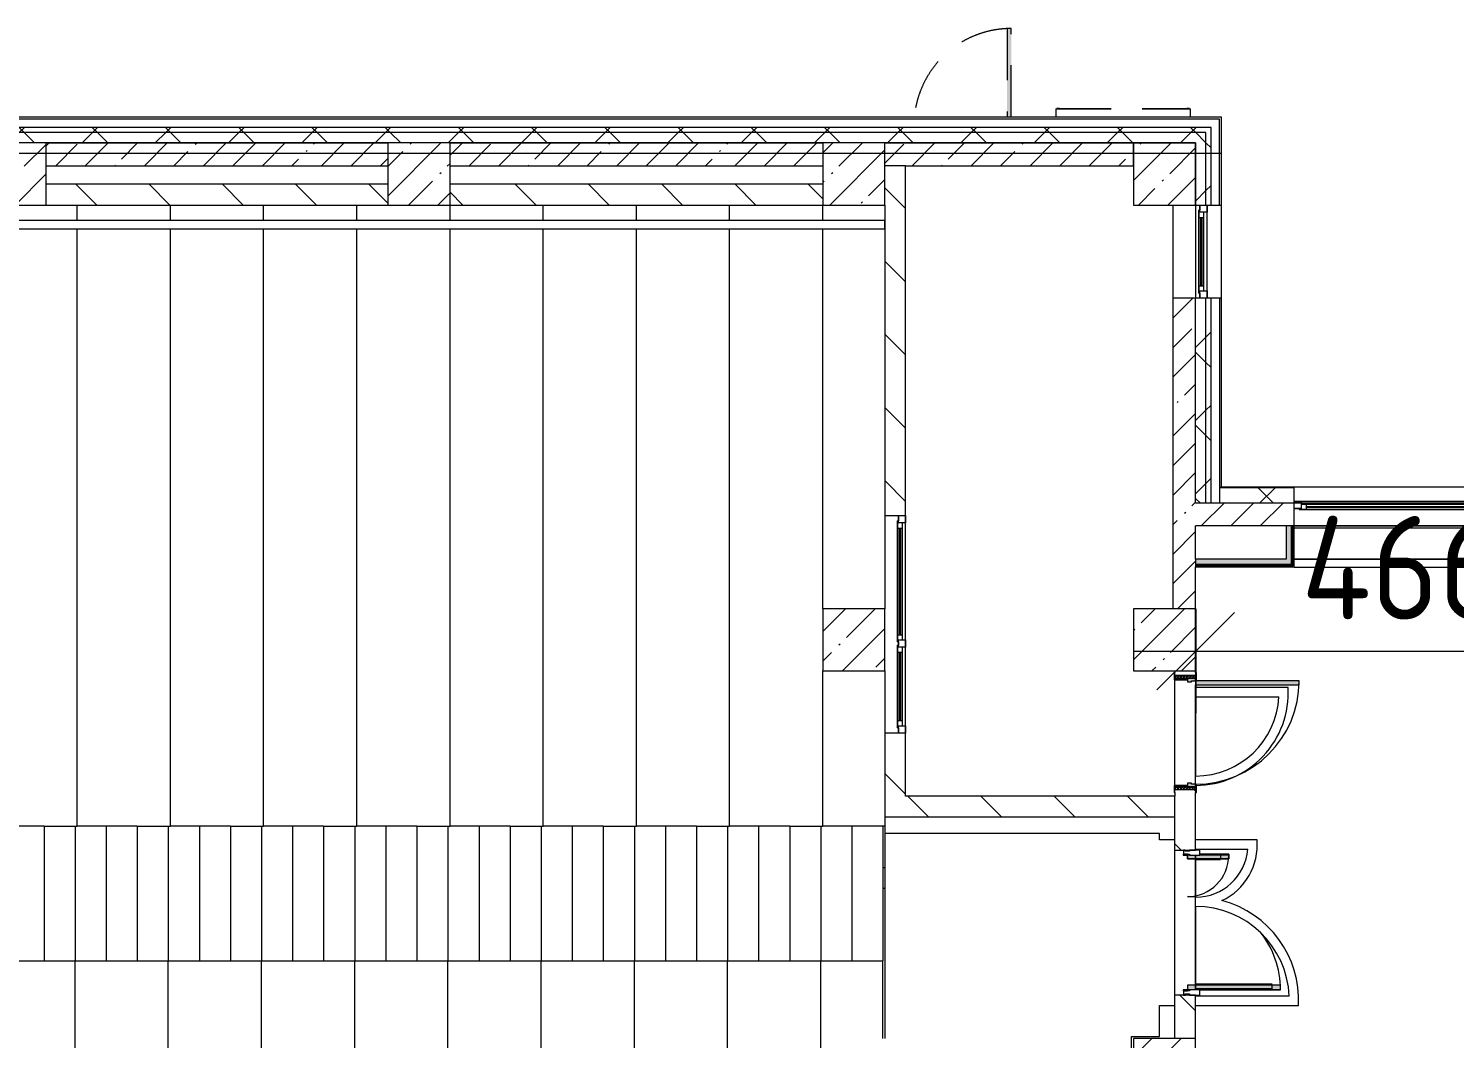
# Model space of a CAD drawing. Header units: millimetres. Extents: x 34897 to 231692, y -8553 to 29000.
# Drawn here: x 127022 to 140791, y 18450 to 28205 of the extents above; entities that cross this region are included whole.
import ezdxf

# ---------------------------------------------------------------- set-up
doc = ezdxf.new("R2010")
doc.units = ezdxf.units.MM
doc.linetypes.add('200_ШТРИХ__ш1_п0_6_', pattern=[800, 500, -300])
for name, color, linetype, lineweight in [('A-ANNO-DIMS', 7, 'Continuous', 9), ('A-ANNO-DIMS-500', 7, 'Continuous', 9), ('A-DETL-MBND-1', 7, '200_ШТРИХ__ш1_п0_6_', 9), ('A-GLAZ-2', 7, 'Continuous', 5), ('A-GLAZ-CWMG-2', 7, 'Continuous', 5), ('A-WALL', 7, 'Continuous', 9), ('A-WALL-3', 7, 'Continuous', 5), ('I-WALL-4', 7, 'Continuous', 5), ('S-COLS-3', 7, 'Continuous', 5), ('S-STRS-2', 7, 'Continuous', 5), ('Оси', 7, 'Continuous', 9)]:
    doc.layers.add(name, color=color, linetype=linetype, lineweight=lineweight)
for name, color, linetype, lineweight, true_color in [('A-DETL-GENF-3', 7, 'Continuous', 5, 0xe2e2e2), ('A-DETL-GENF-4', 7, 'Continuous', 5, 0xaaaaaa), ('A-DOOR-1', 7, 'Continuous', 5, 0xaaaaaa), ('A-DOOR-2', 7, 'Continuous', 5, 0xe2e2e2), ('A-DOOR-FRAM-1', 7, 'Continuous', 5, 0xe2e2e2), ('A-DOOR-FRAM-2', 7, 'Continuous', 5, 0xaaaaaa), ('A-FLOR-1', 7, 'Continuous', 5, 0xaaaaaa), ('I-WALL-2', 7, 'Continuous', 5, 0xe7e7e7), ('I-WALL-3', 7, 'Continuous', 9, 0xe7e7e7)]:
    doc.layers.add(name, color=color, linetype=linetype, lineweight=lineweight, true_color=true_color)
doc.styles.add('ISOCPEUR_1', font='isocpeur.ttf', dxfattribs={"width": 0.9, "height": 1000})
doc.dimstyles.new('ISO-2_0_0_9К_Средний_округл2', dxfattribs={"dimscale": 304.8, "dimtxt": 995.981176, "dimasz": 2.46063, "dimexe": 1.968504, "dimexo": 0, "dimgap": 0, "dimtad": 1, "dimdec": 0, "dimrnd": 10, "dimzin": 0, "dimdsep": 46, "dimtxsty": 'ISOCPEUR_1', "dimblk1": 'OBLIQUE', "dimblk2": 'OBLIQUE', "dimsah": 1, "dimcen": 0.09, "dimdle": 1.968504, "dimazin": 0, "dimtfac": 1, "dimtdec": 4, "dimtix": 1, "dimtmove": 0, "dimatfit": 3, "dimfxl": 1, "dimtvp": 1, "dimtolj": 1, "dimtzin": 0, "dimarcsym": 2})
pattern_1 = [(45, (104681.5, 0), (-353.5534, 353.5534), []), (135, (104681.5, 0), (-353.5534, -353.5534), [])]
pattern_2 = [(45, (104681.5, 0), (-285.123, 285.123), []), (45, (104966.64, 0), (-285.123, 285.123), [504.031, -100.806, 16.764, -84.042])]
pattern_3 = [(135, (104681.5, 0), (-353.5534, -353.5534), [])]
pattern_4 = [(45, (104681.5, 0), (-530.33, 530.33), []), (135, (104681.5, 0), (-530.33, -530.33), [])]

# ---------------------------------------------------------------- blocks, each defined once
blk = doc.blocks.new('BSC_Колонна _Прямоугольная - 600х600-V62-2_10_2_птичка')
at = {"layer": 'S-COLS-3'}
h = blk.add_hatch(dxfattribs=at)
h.set_pattern_fill('FP_98', color=256, style=0, pattern_type=2)
h.set_pattern_definition([(45, (-26110, -26800), (-285.123, 285.123), []), (45, (-25824.88, -26800), (-285.123, 285.123), [504.031, -100.806, 16.764, -84.042])])
h.paths.add_polyline_path([(-300, -300), (300, -300), (300, 300), (-300, 300)])
for p, q in [((300, 300), (-300, 300)), ((-300, 300), (-300, -300)), ((300, -300), (300, 300)), ((-300, -300), (300, -300))]:
    blk.add_line(p, q, dxfattribs=at)
blk = doc.blocks.new('BSC_Колонна _Прямоугольная - 600х600-V95-2_10_2_птичка')
at = {"layer": 'S-COLS-3'}
h = blk.add_hatch(dxfattribs=at)
h.set_pattern_fill('FP_135', color=256, style=0, pattern_type=2)
h.set_pattern_definition([(45, (-30310, -26800), (-285.123, 285.123), []), (45, (-30024.88, -26800), (-285.123, 285.123), [504.031, -100.806, 16.764, -84.042])])
h.paths.add_polyline_path([(-300, -300), (300, -300), (300, 300), (-300, 300)])
for p, q in [((300, 300), (-300, 300)), ((-300, 300), (-300, -300)), ((300, -300), (300, 300)), ((-300, -300), (300, -300))]:
    blk.add_line(p, q, dxfattribs=at)
blk = doc.blocks.new('BSC_Колонна _Прямоугольная - 600х600-V96-2_10_2_птичка')
at = {"layer": 'S-COLS-3'}
h = blk.add_hatch(dxfattribs=at)
h.set_pattern_fill('FP_136', color=256, style=0, pattern_type=2)
h.set_pattern_definition([(45, (-33310, -18150), (-285.123, 285.123), []), (45, (-33024.88, -18150), (-285.123, 285.123), [504.031, -100.806, 16.764, -84.042])])
h.paths.add_polyline_path([(-300, -300), (300, -300), (300, 300), (-300, 300), (-300, 12)])
for p, q in [((300, 300), (-300, 300)), ((-300, 300), (-300, -300)), ((300, -300), (300, 300)), ((-300, -300), (300, -300))]:
    blk.add_line(p, q, dxfattribs=at)
blk = doc.blocks.new('BSC_Колонна _Прямоугольная - 600х600-V115-2_10_2_птичка')
at = {"layer": 'S-COLS-3'}
h = blk.add_hatch(dxfattribs=at)
h.set_pattern_fill('FP_148', color=256, style=0, pattern_type=2)
h.set_pattern_definition([(45, (-22210, -26800), (-285.123, 285.123), []), (45, (-21924.88, -26800), (-285.123, 285.123), [504.031, -100.806, 16.764, -84.042])])
h.paths.add_polyline_path([(-300, -300), (300, -300), (300, 300), (-300, 300)])
for p, q in [((300, 300), (-300, 300)), ((-300, 300), (-300, -300)), ((300, -300), (300, 300)), ((-300, -300), (300, -300))]:
    blk.add_line(p, q, dxfattribs=at)
blk = doc.blocks.new('120_Окно_СКБ_2Ст - 120_Окно_СКБ_2Ст 3100х2500 _мал_створка слева_ 2-22446355-2_10_2_птичка')
at = {"layer": 'A-GLAZ-2'}
for p, q in [((-1550, -127), (-1550, -57)), ((-1550, -57), (-1480, -57)), ((1550, -57), (-1550, -57)), ((-1480, -127), (-1550, -127)), ((-1550, -127), (-1500, -127)), ((-1480, -127), (-1500, -127)), ((-1500, -127), (-1500, -137)), ((-1500, -137), (670, -137)), ((670, -137), (-1500, -137)), ((-1480, -57), (-1480, -127)), ((650, -87), (-1480, -87)), ((-1480, -87), (-1480, -127)), ((-1430, -137), (-1430, -87)), ((-1430, -107), (600, -107)), ((600, -117), (-1430, -117)), ((600, -137), (600, -87)), ((650, -127), (650, -57)), ((650, -57), (720, -57)), ((650, -127), (650, -87)), ((720, -127), (650, -127)), ((670, -127), (650, -127)), ((670, -127), (700, -127)), ((670, -137), (670, -127)), ((720, -127), (700, -127)), ((700, -127), (700, -137)), ((700, -137), (1500, -137)), ((1500, -137), (700, -137)), ((720, -57), (720, -127)), ((1480, -87), (720, -87)), ((720, -87), (720, -127)), ((770, -137), (770, -87)), ((770, -107), (1430, -107)), ((1430, -117), (770, -117)), ((1430, -137), (1430, -87)), ((1480, -127), (1480, -57)), ((1480, -57), (1550, -57)), ((1480, -127), (1480, -87)), ((1550, -127), (1480, -127)), ((1500, -127), (1480, -127)), ((1500, -127), (1550, -127)), ((1500, -137), (1500, -127)), ((1550, -57), (1550, -127))]:
    blk.add_line(p, q, dxfattribs=at)
blk = doc.blocks.new('120_Окно_СКБ_1Ст - 120_Окно_СКБ_1Ст 900х2500_h_-V121-2_10_2_птичка')
at = {"layer": 'A-GLAZ-2'}
for p, q in [((-450, -75), (-450, -5)), ((-450, -5), (-380, -5)), ((450, -5), (-450, -5)), ((-380, -75), (-450, -75)), ((-450, -75), (-400, -75)), ((-380, -75), (-400, -75)), ((-400, -75), (-400, -85)), ((-400, -85), (400, -85)), ((400, -85), (-400, -85)), ((-380, -5), (-380, -75)), ((380, -35), (-380, -35)), ((-380, -35), (-380, -75)), ((-330, -85), (-330, -35)), ((-330, -55), (330, -55)), ((330, -65), (-330, -65)), ((330, -85), (330, -35)), ((380, -75), (380, -5)), ((380, -5), (450, -5)), ((380, -75), (380, -35)), ((450, -75), (380, -75)), ((400, -75), (380, -75)), ((400, -75), (450, -75)), ((400, -85), (400, -75)), ((450, -5), (450, -75))]:
    blk.add_line(p, q, dxfattribs=at)
blk = doc.blocks.new('Перекрытия 3 - Перекрытия 4-20977624-2_10_2_птичка')
at = {"layer": 'S-STRS-2'}
for p, q in [((21910, 26500), (21910, 26351)), ((22810, 26351), (22810, 26500)), ((23710, 26351), (23710, 26500)), ((24610, 26351), (24610, 26500)), ((25510, 26351), (25510, 26500)), ((26410, 26351), (26410, 26500)), ((27310, 26351), (27310, 26500)), ((28210, 26351), (28210, 26500)), ((29110, 26351), (29110, 26500)), ((30010, 26351), (30010, 26500)), ((21910, 26270), (21910, 20500)), ((22810, 20500), (22810, 26270)), ((23710, 20500), (23710, 26270)), ((24610, 20500), (24610, 26270)), ((25510, 20500), (25510, 26270)), ((26410, 20500), (26410, 26270)), ((27310, 20500), (27310, 26270)), ((28210, 20500), (28210, 26270)), ((29110, 20500), (29110, 26270)), ((30010, 22600), (30010, 26270)), ((30010, 20500), (30010, 22000)), ((22490, 20500), (21910, 20500)), ((23390, 20500), (22810, 20500)), ((24290, 20500), (23710, 20500)), ((25190, 20500), (24610, 20500)), ((26090, 20500), (25510, 20500)), ((26990, 20500), (26410, 20500)), ((27890, 20500), (27310, 20500)), ((28790, 20500), (28210, 20500)), ((29690, 20500), (29110, 20500)), ((30610, 20500), (30010, 20500))]:
    blk.add_line(p, q, dxfattribs=at)
blk = doc.blocks.new('110_Дверь_СКБ_1Ст_Наружная - ДН-2д_л__ Дверь из подвала ЛК _900 мм в свету_ 3300 фрамуга метал-22954314-2_10_2_птичка')
at = {"layer": 'A-DETL-MBND-1'}
blk.add_hatch(color=256, dxfattribs=at).paths.add_polyline_path([(489.5, 115), (489.5, 970), (449.5, 970), (449.5, 115)])
for p, q in [((489.5, 970), (449.5, 970)), ((449.5, 970), (449.5, 115)), ((489.5, 115), (489.5, 970))]:
    blk.add_line(p, q, dxfattribs=at)
blk.add_arc((489.5, 30), 940, 90, 174.73278, dxfattribs=at)
blk = doc.blocks.new('120_Окно_СКБ_2Ст - 120_Окно_СКБ_2Ст 2100х1800 _мал створка справа_-24235684-2_10_2_птичка')
at = {"layer": 'A-GLAZ-2'}
for p, q in [((-1050, 30), (-1050, 100)), ((-1050, 100), (-980, 100)), ((1050, 100), (-1050, 100)), ((-980, 30), (-1050, 30)), ((-1050, 30), (-1000, 30)), ((-980, 30), (-1000, 30)), ((-1000, 30), (-1000, 20)), ((-1000, 20), (170, 20)), ((170, 20), (-1000, 20)), ((-980, 100), (-980, 30)), ((150, 70), (-980, 70)), ((-980, 70), (-980, 30)), ((-930, 20), (-930, 70)), ((-930, 50), (100, 50)), ((100, 40), (-930, 40)), ((100, 20), (100, 70)), ((150, 30), (150, 100)), ((150, 100), (220, 100)), ((150, 30), (150, 70)), ((220, 30), (150, 30)), ((170, 30), (150, 30)), ((170, 30), (200, 30)), ((170, 20), (170, 30)), ((220, 30), (200, 30)), ((200, 30), (200, 20)), ((200, 20), (1000, 20)), ((1000, 20), (200, 20)), ((220, 100), (220, 30)), ((980, 70), (220, 70)), ((220, 70), (220, 30)), ((270, 20), (270, 70)), ((270, 50), (930, 50)), ((930, 40), (270, 40)), ((930, 20), (930, 70)), ((980, 30), (980, 100)), ((980, 100), (1050, 100)), ((980, 30), (980, 70)), ((1050, 30), (980, 30)), ((1000, 30), (980, 30)), ((1000, 30), (1050, 30)), ((1000, 20), (1000, 30)), ((1050, 100), (1050, 30))]:
    blk.add_line(p, q, dxfattribs=at)
blk = doc.blocks.new('BSC_Колонна _Прямоугольная - 600х600-V131-2_10_2_птичка')
at = {"layer": 'S-COLS-3'}
h = blk.add_hatch(dxfattribs=at)
h.set_pattern_fill('FP_160', color=256, style=0, pattern_type=2)
h.set_pattern_definition([(45, (-33310, -22300), (-285.123, 285.123), []), (45, (-33024.88, -22300), (-285.123, 285.123), [504.031, -100.806, 16.764, -84.042])])
h.paths.add_polyline_path([(-300, -300), (300, -300), (300, 300), (-300, 300)])
for p, q in [((300, 300), (-300, 300)), ((-300, 300), (-300, -300)), ((300, -300), (300, 300)), ((-300, -300), (300, -300))]:
    blk.add_line(p, q, dxfattribs=at)
blk = doc.blocks.new('Указатель_Домовой_Квартальный_По грани - Указатель одинарный-23221565-2_10_2_птичка')
at = {"layer": 'A-DETL-MBND-1'}
for p, q in [((32260, 27430), (32260, 27350)), ((32261, 27430), (32260, 27430)), ((32260, 27430), (32295, 27430)), ((32270, 27432), (32270, 27430)), ((32295, 27432), (32270, 27432)), ((32270, 27432), (32295, 27432)), ((32295, 27432), (32275, 27432)), ((32275, 27432), (32295, 27432)), ((32295, 27432), (33525, 27432)), ((32295, 27430), (33525, 27430)), ((33525, 27432), (33545, 27432)), ((33545, 27432), (33525, 27432)), ((33525, 27432), (33550, 27432)), ((33550, 27432), (33525, 27432)), ((33525, 27430), (33560, 27430)), ((33550, 27430), (33550, 27432)), ((33560, 27430), (33559, 27430)), ((33560, 27350), (33560, 27430))]:
    blk.add_line(p, q, dxfattribs=at)
blk = doc.blocks.new('110_Дверь_СКБ_1Ст_Внутренняя1 - Д-4б _огнестойкая EI 30_-32701367-2_10_2_птичка')
at = {"layer": 'A-DOOR-1'}
h = blk.add_hatch(dxfattribs=at)
h.set_pattern_fill('FP_108', color=256, style=0, pattern_type=2)
h.set_pattern_definition([(135, (1751.41, 164.685), (-14.14214, -14.14214), []), (225, (1751.41, 164.685), (14.14214, -14.14214), [])])
h.paths.add_polyline_path([(562.5, 100), (537.5, 100), (537.5, -100), (562.5, -100)])
at = {"layer": 'A-DOOR-2'}
h = blk.add_hatch(color=256, dxfattribs=at)
h.paths.add_polyline_path([(537.5, 100), (512.5, 100), (512.5, 60), (502.5, 60), (502.5, 20), (537.5, 20)])
h.paths.add_polyline_path([(-477.5, 60), (-487.5, 60), (-487.5, 100), (-512.5, 100), (-512.5, 20), (-477.5, 20)])
at = {"layer": 'A-DOOR-FRAM-1'}
for points in [[(-447.5, 592.5), (-447.5, 1100), (-487.5, 1100), (-487.5, 100), (-447.5, 100)], [(-497.5, 100), (-497.5, 108), (-567.5, 108), (-567.5, 100)], [(-497.5, 20), (-512.5, 20), (-512.5, -100), (-497.5, -100)], [(592.5, 108), (522.5, 108), (522.5, 100), (592.5, 100)], [(537.5, 20), (522.5, 20), (522.5, -100), (537.5, -100)], [(-497.5, -108), (-497.5, -100), (-567.5, -100), (-567.5, -108)], [(592.5, -100), (522.5, -100), (522.5, -108), (592.5, -108)]]:
    blk.add_hatch(color=256, dxfattribs=at).paths.add_polyline_path(points)
at = {"layer": 'A-DOOR-FRAM-2'}
h = blk.add_hatch(dxfattribs=at)
h.set_pattern_fill('FP_109', color=256, style=0, pattern_type=2)
h.set_pattern_definition([(45, (-371.384, 164.685), (-14.1421, 14.1421), []), (135, (-371.384, 164.685), (-14.1421, -14.1421), [])])
h.paths.add_polyline_path([(-512.5, 100), (-537.5, 100), (-537.5, -100), (-512.5, -100)])
at = {"layer": 'A-DOOR-1'}
for p, q in [((-487.5, 1100), (-487.5, 100)), ((-447.5, 1100), (-487.5, 1100)), ((-447.5, 100), (-447.5, 1100)), ((-487.5, 100), (-447.5, 100))]:
    blk.add_line(p, q, dxfattribs=at)
blk.add_arc((-487.5, 100), 1000, 360, 90, dxfattribs=at)
at = {"layer": 'A-DOOR-FRAM-2'}
for p, q in [((-497.5, 108), (-567.5, 108)), ((-567.5, 108), (-567.5, 100)), ((-567.5, 100), (-497.5, 100)), ((-512.5, 100), (-537.5, 100)), ((-537.5, 100), (-537.5, -100)), ((-487.5, 100), (-512.5, 100)), ((-512.5, 100), (-512.5, 20)), ((-512.5, -100), (-512.5, 100)), ((-497.5, 100), (-512.5, 100)), ((-512.5, 100), (-512.5, 99)), ((-512.5, 99), (-497.5, 99)), ((-512.5, 20), (-477.5, 20)), ((-497.5, 20), (-512.5, 20)), ((-512.5, 20), (-512.5, -100)), ((-497.5, 100), (-497.5, 108)), ((-497.5, 99), (-497.5, 100)), ((-497.5, -100), (-497.5, 20)), ((-487.5, 60), (-487.5, 100)), ((-477.5, 60), (-487.5, 60)), ((-477.5, 20), (-477.5, 60)), ((512.5, 60), (502.5, 60)), ((502.5, 60), (502.5, 20)), ((502.5, 20), (537.5, 20)), ((512.5, 100), (512.5, 60)), ((537.5, 100), (512.5, 100)), ((592.5, 108), (522.5, 108)), ((522.5, 108), (522.5, 100)), ((537.5, 100), (522.5, 100)), ((522.5, 100), (522.5, 99)), ((522.5, 100), (592.5, 100)), ((522.5, 99), (537.5, 99)), ((537.5, 20), (522.5, 20)), ((522.5, 20), (522.5, -100)), ((537.5, 20), (537.5, 100)), ((562.5, 100), (537.5, 100)), ((537.5, 100), (537.5, -100)), ((537.5, 99), (537.5, 100)), ((537.5, -100), (537.5, 20)), ((562.5, -100), (562.5, 100)), ((592.5, 100), (592.5, 108)), ((-497.5, -100), (-567.5, -100)), ((-567.5, -100), (-567.5, -108)), ((-567.5, -108), (-497.5, -108)), ((-537.5, -100), (-512.5, -100)), ((-512.5, -100), (-497.5, -100)), ((-497.5, -108), (-497.5, -100)), ((522.5, -100), (537.5, -100)), ((592.5, -100), (522.5, -100)), ((522.5, -100), (522.5, -108)), ((522.5, -108), (592.5, -108)), ((537.5, -100), (562.5, -100)), ((592.5, -108), (592.5, -100))]:
    blk.add_line(p, q, dxfattribs=at)
blk = doc.blocks.new('Прямоугольный импост - Импост структурный с накладкой - 160мм Темный-32479175-2_10_2_птичка')
at = {"layer": 'A-GLAZ-CWMG-2'}
for p, q in [((-50, 40), (-50, 140)), ((-50, 140), (0, 140)), ((0, 140), (0, 40)), ((-40, 40), (-50, 40)), ((-50, -17), (-50, 0)), ((-50, 0), (-40, 0)), ((-40, 0), (-40, 40)), ((-10, 40), (-10, 0)), ((0, 40), (-10, 40)), ((-10, 0), (0, 0)), ((0, 0), (0, -17)), ((0, -17), (-50, -17))]:
    blk.add_line(p, q, dxfattribs=at)
blk = doc.blocks.new('Дверь_Витражная_остекление_ - Д-39_л_ Актовый-V211-2_10_2_птичка')
at = {"layer": 'A-DETL-GENF-3'}
for points in [[(650, 593), (650, 920), (605, 920), (605, 20), (650, 20), (650, 140)], [(-615, 40), (-615, 420), (-660, 420), (-660, 140), (-650, 140), (-650, 40), (-660, 40), (-660, 20), (-615, 20)]]:
    blk.add_hatch(color=256, dxfattribs=at).paths.add_polyline_path(points)
at = {"layer": 'A-DETL-GENF-4'}
for p, q in [((596, 840), (596, 100)), ((650, 920), (605, 920)), ((605, 920), (605, 20)), ((650, 920), (605, 920)), ((605, 920), (605, 20)), ((650, 840), (605, 840)), ((640, 840), (640, 100)), ((650, 920), (650, 140)), ((650, 140), (650, 920)), ((-660, 420), (-615, 420)), ((-660, 420), (-660, 140)), ((-615, 420), (-660, 420)), ((-660, 420), (-660, 140)), ((-615, 420), (-615, 20)), ((-615, 20), (-615, 420)), ((-660, 340), (-615, 340)), ((-650, 340), (-650, 140)), ((-606, 340), (-606, 100)), ((-650, 100), (-615, 100)), ((-615, 20), (-650, 20)), ((-650, 20), (-615, 20)), ((650, 100), (605, 100)), ((605, 20), (650, 20)), ((605, 20), (650, 20)), ((650, 40), (650, 20)), ((650, 20), (650, 40))]:
    blk.add_line(p, q, dxfattribs=at)
at = {"layer": 'A-DOOR-1'}
for p, q in [((650, 920), (650, 140)), ((-650, 420), (-650, 140)), ((-650, 20), (-660, 20)), ((-660, 20), (-660, -20)), ((-650, 40), (-650, 20)), ((-650, -20), (-650, 20)), ((650, 40), (650, 20)), ((660, 20), (650, 20)), ((650, 20), (650, -20)), ((660, -20), (660, 20)), ((-660, -20), (-650, -20)), ((650, -20), (660, -20))]:
    blk.add_line(p, q, dxfattribs=at)
for centre, radius, start, end in [((650, 20), 900, 90, 128.5974), ((-650, 20), 400, 360, 90), ((650, 20), 900, 174.8223, 180)]:
    blk.add_arc(centre, radius, start, end, dxfattribs=at)
blk = doc.blocks.new('Прямоугольный импост - Импост структурный с накладкой - 160мм Темный-32479277-2_10_2_птичка')
at = {"layer": 'A-GLAZ-CWMG-2'}
for p, q in [((0, 140), (-50, 140)), ((-50, 140), (-50, 40)), ((0, 40), (0, 140)), ((-50, 40), (-40, 40)), ((-40, 0), (-50, 0)), ((-50, 0), (-50, -17)), ((-40, 40), (-40, 0)), ((-10, 0), (-10, 40)), ((-10, 40), (0, 40)), ((0, 0), (-10, 0)), ((0, -17), (0, 0)), ((-50, -17), (0, -17))]:
    blk.add_line(p, q, dxfattribs=at)
blk = doc.blocks.new('Перекрытия 2 - Перекрытия 4-32990152-2_10_2_птичка')
at = {"layer": 'S-STRS-2'}
for p, q in [((21910, 19180), (22510, 19180)), ((21910, 19180), (21910, 15411)), ((22810, 19180), (23410, 19180)), ((22810, 15411), (22810, 19180)), ((23710, 19180), (24310, 19180)), ((23710, 15411), (23710, 19180)), ((24610, 19180), (25210, 19180)), ((24610, 15411), (24610, 19180)), ((25510, 19180), (26110, 19180)), ((25510, 15411), (25510, 19180)), ((26410, 19180), (27010, 19180)), ((26410, 15411), (26410, 19180)), ((27310, 19180), (27910, 19180)), ((27310, 15411), (27310, 19180)), ((28210, 19180), (28810, 19180)), ((28210, 15411), (28210, 19180)), ((29110, 19180), (29710, 19180)), ((29110, 15411), (29110, 19180)), ((30010, 19180), (30610, 19180)), ((30010, 15411), (30010, 19180)), ((30610, 18430), (30610, 19180)), ((30610, 15411), (30610, 17830)), ((21910, 15330), (21910, 15200)), ((22810, 15200), (22810, 15330)), ((23710, 15200), (23710, 15330)), ((24610, 15200), (24610, 15330)), ((25510, 15200), (25510, 15330)), ((26410, 15200), (26410, 15330)), ((27310, 15200), (27310, 15330)), ((28210, 15200), (28210, 15330)), ((29110, 15200), (29110, 15330)), ((30010, 15200), (30010, 15330)), ((30610, 15200), (30610, 15330)), ((22810, 15200), (21910, 15200)), ((23710, 15200), (22810, 15200)), ((24610, 15200), (23710, 15200)), ((25510, 15200), (24610, 15200)), ((26410, 15200), (25510, 15200)), ((27310, 15200), (26410, 15200)), ((28210, 15200), (27310, 15200)), ((29110, 15200), (28210, 15200)), ((30010, 15200), (29110, 15200)), ((30610, 15200), (30010, 15200))]:
    blk.add_line(p, q, dxfattribs=at)
blk = doc.blocks.new('Стены наклон_ амфитеатр1 - Стены наклон_ амфитеатр-33007412-2_10_2_птичка')
at = {"layer": 'A-WALL-3'}
for p, q in [((21879, 26351), (21879, 26270)), ((30610, 26351), (21879, 26351)), ((30610, 26270), (30610, 26351)), ((21879, 26270), (30610, 26270))]:
    blk.add_line(p, q, dxfattribs=at)
blk = doc.blocks.new('Зашивка приборов отопления22 - Зашивка приборов отопления-33321747-2_10_2_птичка')
at = {"layer": 'A-WALL-3'}
for p, q in [((37288, 26888), (34188, 26888)), ((34188, 26567), (37268, 26567)), ((37268, 26567), (34188, 26567)), ((34188, 26492), (37268, 26492))]:
    blk.add_line(p, q, dxfattribs=at)
blk = doc.blocks.new('BSC_Колонна _Прямоугольная - 600х600-V214-2_10_2_птичка')
at = {"layer": 'S-COLS-3'}
h = blk.add_hatch(dxfattribs=at)
h.set_pattern_fill('FP_213', color=256, style=0, pattern_type=2)
h.set_pattern_definition([(45, (-30310, -22300), (-285.123, 285.123), []), (45, (-30024.88, -22300), (-285.123, 285.123), [504.031, -100.806, 16.764, -84.042])])
h.paths.add_polyline_path([(-300, -300), (300, -300), (300, 300), (-300, 300)])
for p, q in [((300, 300), (-300, 300)), ((-300, 300), (-300, -300)), ((300, -300), (300, 300)), ((-300, -300), (300, -300))]:
    blk.add_line(p, q, dxfattribs=at)
blk = doc.blocks.new('DIMBLOCK112-2_10_2_птичка')
at = {"layer": 'A-ANNO-DIMS-500'}
for p, q in [((142952, 22721), (142952, 21591)), ((142952, 22191), (142952, 22721)), ((138292, 22600), (138292, 21591)), ((138292, 22191), (138292, 22600)), ((137692, 22191), (143552, 22191))]:
    blk.add_line(p, q, dxfattribs=at)
at = {"layer": 'A-ANNO-DIMS-500', "lineweight": 20}
for p, q in [((138292, 22191), (138667, 22566)), ((142952, 22191), (143327, 22566)), ((138292, 22191), (137917, 21816)), ((142952, 22191), (142577, 21816))]:
    blk.add_line(p, q, dxfattribs=at)
at = {"layer": 'A-ANNO-DIMS-500', "color": 0, "insert": (139310, 23497), "char_height": 1000, "width": 3148.83, "attachment_point": 1, "line_spacing_factor": 1.149209, "style": 'ISOCPEUR_1'}
blk.add_mtext('4660', dxfattribs=at)
blk = doc.blocks.new('_Oblique')
at = {"color": 0, "linetype": 'ByBlock', "lineweight": -2}
blk.add_line((-0.5, -0.5), (0.5, 0.5), dxfattribs=at)

msp = doc.modelspace()

# ---------------------------------------------------------------- hatches: boundary and pattern name
at = {"layer": 'A-WALL-3'}
h = msp.add_hatch(dxfattribs=at)
h.set_pattern_fill('FP_93', color=256, style=0, pattern_type=2)
h.set_pattern_definition(pattern_1)
h.paths.add_polyline_path([(138391.5, 27200), (138391.5, 27250), (124291.8, 27250), (124291.8, 27200), (138291.5, 27200)])
h.paths.add_polyline_path([(119306.1, 27200), (119791.8, 27200), (119791.8, 27250), (118370.5, 27250), (118370.5, 27200), (118378.6, 27200)])
h.paths.add_polyline_path([(121161.2, 27200), (121591.8, 27200), (121591.8, 27250), (120691.8, 27250), (120691.8, 27200)])
h.paths.add_polyline_path([(122491.8, 27200), (123391.8, 27200), (123391.8, 27250), (122491.8, 27250)])
h = msp.add_hatch(dxfattribs=at)
h.set_pattern_fill('FP_93', color=256, style=0, pattern_type=2)
h.set_pattern_definition(pattern_1)
h.paths.add_polyline_path([(137856.5, 27100), (138291.5, 27100), (138291.5, 27200), (124291.8, 27200), (124291.8, 27100), (136929, 27100)])
h.paths.add_polyline_path([(119306.1, 27100), (119791.8, 27100), (119791.8, 27200), (118370.5, 27200), (118370.5, 27100), (118991.5, 27100)])
h.paths.add_polyline_path([(120691.8, 27100), (121591.8, 27100), (121591.8, 27200), (120691.8, 27200)])
h.paths.add_polyline_path([(122491.8, 27100), (123391.8, 27100), (123391.8, 27200), (122491.8, 27200)])
h = msp.add_hatch(dxfattribs=at)
h.set_pattern_fill('FP_93', color=256, style=0, pattern_type=2)
h.set_pattern_definition(pattern_1)
h.paths.add_polyline_path([(138391.5, 23620), (138391.5, 25600), (138291.5, 25600), (138291.5, 23620), (138320.3, 23620)])
h.paths.add_polyline_path([(138291.5, 26500), (138391.5, 26500), (138391.5, 27200), (138291.5, 27200), (138291.5, 26839.2)])
h = msp.add_hatch(dxfattribs=at)
h.set_pattern_fill('FP_93', color=256, style=0, pattern_type=2)
h.set_pattern_definition(pattern_1)
h.paths.add_polyline_path([(138441.5, 23620), (138441.5, 25600), (138391.5, 25600), (138391.5, 23620)])
h.paths.add_polyline_path([(138391.5, 26500), (138441.5, 26500), (138441.5, 27250), (138391.5, 27250), (138391.5, 26839.2)])
h = msp.add_hatch(dxfattribs=at)
h.set_pattern_fill('FP_93', color=256, style=0, pattern_type=2)
h.set_pattern_definition(pattern_1)
h.paths.add_polyline_path([(138541.5, 23620), (139241.5, 23620), (139241.5, 23770), (138521.5, 23770), (138521.5, 23620)])
h.paths.add_polyline_path([(143441.5, 23620), (143441.5, 23770), (142341.5, 23770), (142341.5, 23620), (143421.7, 23620)])
at = {"layer": 'I-WALL-2'}
msp.add_hatch(color=256, dxfattribs=at).paths.add_polyline_path([(139216.5, 23079), (139216.5, 23400), (139166.5, 23400), (139166.5, 23079)])
at = {"layer": 'I-WALL-3'}
msp.add_hatch(color=256, dxfattribs=at).paths.add_polyline_path([(138291.5, 23029), (139216.5, 23029), (139216.5, 23079), (138291.5, 23079)])
at = {"layer": 'I-WALL-4'}
h = msp.add_hatch(dxfattribs=at)
h.set_pattern_fill('FP_101', color=256, style=0, pattern_type=2)
h.set_pattern_definition(pattern_2)
h.paths.add_polyline_path([(137691.5, 26880), (137691.5, 27100), (135291.5, 27100), (135291.5, 26880), (136929, 26880)])
h.paths.add_polyline_path([(134691.5, 26880), (134691.5, 27100), (131091.5, 27100), (131091.5, 26880)])
h.paths.add_polyline_path([(130491.5, 26880), (130491.5, 27100), (127191.5, 27100), (127191.5, 26880), (127653.8, 26880)])
h = msp.add_hatch(dxfattribs=at)
h.set_pattern_fill('FP_104', color=256, style=0, pattern_type=2)
h.set_pattern_definition(pattern_3)
h.paths.add_polyline_path([(135491.5, 20790), (135491.5, 21400), (135291.5, 21400), (135291.5, 20790)])
h.paths.add_polyline_path([(135491.5, 23500), (135491.5, 26880), (135291.5, 26880), (135291.5, 23500)])
h = msp.add_hatch(dxfattribs=at)
h.set_pattern_fill('FP_104', color=256, style=0, pattern_type=2)
h.set_pattern_definition(pattern_3)
h.paths.add_polyline_path([(130491.5, 26500), (130491.5, 26700), (127191.5, 26700), (127191.5, 26500), (127653.8, 26500)])
h = msp.add_hatch(dxfattribs=at)
h.set_pattern_fill('FP_104', color=256, style=0, pattern_type=2)
h.set_pattern_definition(pattern_3)
h.paths.add_polyline_path([(134691.5, 26500), (134691.5, 26700), (131091.5, 26700), (131091.5, 26500)])
h = msp.add_hatch(dxfattribs=at)
h.set_pattern_fill('FP_101', color=256, style=0, pattern_type=2)
h.set_pattern_definition(pattern_2)
h.paths.add_polyline_path([(138291.5, 22600), (138291.5, 25600), (138071.5, 25600), (138071.5, 22600)])
h = msp.add_hatch(dxfattribs=at)
h.set_pattern_fill('FP_101', color=256, style=0, pattern_type=2)
h.set_pattern_definition(pattern_2)
h.paths.add_polyline_path([(142494.1, 23400), (143171.5, 23400), (143171.5, 23620), (142341.5, 23620), (142341.5, 23400)])
h.paths.add_polyline_path([(138291.5, 23400), (139241.5, 23400), (139241.5, 23620), (138291.5, 23620)])
h = msp.add_hatch(dxfattribs=at)
h.set_pattern_fill('FP_205', color=256, style=0, pattern_type=2)
h.set_pattern_definition(pattern_4)
h.paths.add_polyline_path([(138291.5, 23016.5), (139229, 23016.5), (139229, 23029), (138291.5, 23029)])
h = msp.add_hatch(dxfattribs=at)
h.set_pattern_fill('FP_205', color=256, style=0, pattern_type=2)
h.set_pattern_definition(pattern_4)
h.paths.add_polyline_path([(138291.5, 23004), (139241.5, 23004), (139241.5, 23016.5), (138291.5, 23016.5)])
h = msp.add_hatch(dxfattribs=at)
h.set_pattern_fill('FP_104', color=256, style=0, pattern_type=2)
h.set_pattern_definition(pattern_3)
h.paths.add_polyline_path([(138291.5, 20790), (138291.5, 20855), (138091.5, 20855), (138091.5, 20790)])
h.paths.add_polyline_path([(138291.5, 21955), (138291.5, 22000), (138091.5, 22000), (138091.5, 21955)])
h = msp.add_hatch(dxfattribs=at)
h.set_pattern_fill('FP_104', color=256, style=0, pattern_type=2)
h.set_pattern_definition(pattern_3)
h.paths.add_polyline_path([(138091.5, 20590), (138091.5, 20790), (135291.5, 20790), (135291.5, 20590), (136929, 20590)])
h = msp.add_hatch(dxfattribs=at)
h.set_pattern_fill('FP_104', color=256, style=0, pattern_type=2)
h.set_pattern_definition(pattern_3)
h.paths.add_polyline_path([(138091.5, 18450), (138291.5, 18450), (138291.5, 18870), (138091.5, 18870)])
h.paths.add_polyline_path([(138291.5, 20270), (138291.5, 20790), (138091.5, 20790), (138091.5, 20270)])
at = {"layer": 'S-COLS-3'}
h = msp.add_hatch(dxfattribs=at)
h.set_pattern_fill('FP_101', color=256, style=0, pattern_type=2)
h.set_pattern_definition(pattern_2)
h.paths.add_polyline_path([(138291.5, 26500), (138291.5, 27100), (137691.5, 27100), (137691.5, 26500), (137856.5, 26500)])

# ---------------------------------------------------------------- linework, layer by layer
at = {"layer": 'A-DETL-MBND-1'}
for p, q in [((135271.5, 20100), (135291.5, 20100)), ((135291.5, 19900), (135271.5, 19900))]:
    msp.add_line(p, q, dxfattribs=at)
at = {"layer": 'A-FLOR-1'}
for p, q in [((142321.5, 23380), (139241.5, 23380)), ((139242.5, 23003), (138291.5, 23003)), ((139241.5, 23079), (142321.5, 23079)), ((138291.5, 21865), (138291.5, 21840)), ((138291.5, 20905), (138291.5, 21865)), ((139185.1, 21840), (138291.5, 21840)), ((138291.5, 21750), (138291.5, 20985)), ((138291.5, 21750), (139095.5, 21750)), ((135291.5, 20590), (135291.5, 18450)), ((137941.5, 20429), (135291.5, 20429)), ((137941.5, 20370), (137941.5, 20429)), ((138091.5, 20370), (137941.5, 20370)), ((138884.4, 20370), (138291.5, 20370)), ((138291.5, 20280), (138794.9, 20280)), ((138291.5, 20220), (138291.5, 19815)), ((138291.5, 18920), (138291.5, 20220)), ((138291.5, 19725), (138291.5, 18920)), ((137941.5, 18470), (137941.5, 18770)), ((137941.5, 18770), (138091.5, 18770)), ((139195.6, 18860), (138291.5, 18860)), ((138291.5, 18770), (139285.3, 18770)), ((137671.5, 17840), (137671.5, 18470)), ((137671.5, 18470), (137941.5, 18470))]:
    msp.add_line(p, q, dxfattribs=at)
for centre, radius, start, end in [((138291.5, 21790), 895, 270, 3.20255), ((138291.5, 21790), 805, 270, 357.15183), ((138291.5, 20320), 505, 270, 355.45696), ((138291.5, 20320), 595, 295.28402, 4.82046), ((138291.5, 18820), 905, 2.53324, 90), ((138291.5, 18820), 995, 357.1196, 75.20242)]:
    msp.add_arc(centre, radius, start, end, dxfattribs=at)
at = {"layer": 'A-WALL'}
for p, q in [((138521.5, 27330), (124291.8, 27330)), ((138521.5, 26500), (138521.5, 27330)), ((138441.5, 27250), (124291.8, 27250)), ((138391.5, 27200), (124291.8, 27200)), ((138391.5, 26500), (138391.5, 27200)), ((138441.5, 26500), (138441.5, 27250)), ((130491.5, 27100), (127191.5, 27100)), ((134691.5, 27100), (131091.5, 27100)), ((137691.5, 27100), (135291.5, 27100)), ((135491.5, 26880), (135291.5, 26880)), ((138291.5, 23620), (138291.5, 25600)), ((138391.5, 23620), (138391.5, 25600)), ((138441.5, 23620), (138441.5, 25600)), ((138521.5, 25600), (138521.5, 23620)), ((139241.5, 23773), (138521.5, 23773)), ((139241.5, 23770), (138521.5, 23770)), ((138541.5, 23778), (138541.5, 23773)), ((139241.5, 23620), (138541.5, 23620)), ((139216.5, 23029), (139216.5, 23400)), ((139229, 23016.5), (139229, 23400)), ((138291.5, 23079), (138291.5, 23004)), ((139216.5, 23029), (138291.5, 23029)), ((139229, 23016.5), (138291.5, 23016.5))]:
    msp.add_line(p, q, dxfattribs=at)
at = {"layer": 'A-WALL-3'}
for p, q in [((138541.5, 27350), (124291.8, 27350)), ((138541.5, 23778), (138541.5, 27350)), ((127191.5, 27100), (130491.5, 27100)), ((131091.5, 27100), (134691.5, 27100)), ((135291.5, 27100), (138291.5, 27100)), ((138291.5, 27100), (138291.5, 25600)), ((138291.5, 26500), (138541.5, 26500)), ((138541.5, 25600), (138291.5, 25600)), ((138541.5, 23778), (146591.5, 23778)), ((139241.5, 23620), (139241.5, 23778)), ((143221.5, 23620), (138521.5, 23620))]:
    msp.add_line(p, q, dxfattribs=at)
at = {"layer": 'I-WALL-4'}
for p, q in [((137691.5, 26880), (137691.5, 27100)), ((127191.5, 26880), (130491.5, 26880)), ((131091.5, 26880), (134691.5, 26880)), ((135491.5, 26880), (137691.5, 26880)), ((135491.5, 20790), (135491.5, 26880)), ((130491.5, 26700), (127191.5, 26700)), ((134691.5, 26700), (131091.5, 26700)), ((127191.5, 26500), (130491.5, 26500)), ((131091.5, 26500), (134691.5, 26500)), ((135291.5, 26500), (135291.5, 22600)), ((138071.5, 26500), (138071.5, 22600)), ((138291.5, 25600), (138071.5, 25600)), ((138521.5, 23620), (138291.5, 23620)), ((139241.5, 23004), (139241.5, 23620)), ((135291.5, 23500), (135491.5, 23500)), ((138291.5, 23079), (138291.5, 23400)), ((143171.5, 23400), (138291.5, 23400)), ((139166.5, 23400), (139166.5, 23079)), ((139166.5, 23079), (138291.5, 23079)), ((138291.5, 22600), (138291.5, 23004)), ((138291.5, 23004), (139241.5, 23004)), ((135291.5, 22000), (135291.5, 20590)), ((138091.5, 22000), (138091.5, 21985)), ((138091.5, 20895), (138091.5, 21915)), ((138291.5, 21985), (138291.5, 22000)), ((135491.5, 21400), (135291.5, 21400)), ((138091.5, 20825), (138091.5, 20790)), ((138291.5, 20790), (138291.5, 20825)), ((138091.5, 20790), (135491.5, 20790)), ((138091.5, 18450), (138091.5, 20790)), ((138291.5, 20270), (138291.5, 20790)), ((135291.5, 20590), (138091.5, 20590)), ((138091.5, 20270), (138291.5, 20270)), ((138291.5, 18870), (138091.5, 18870)), ((138291.5, 18450), (138291.5, 18870))]:
    msp.add_line(p, q, dxfattribs=at)
at = {"layer": 'S-COLS-3'}
for p, q in [((138291.5, 27100), (137691.5, 27100)), ((137691.5, 27100), (137691.5, 26500)), ((138291.5, 26500), (138291.5, 27100)), ((137691.5, 26500), (138291.5, 26500))]:
    msp.add_line(p, q, dxfattribs=at)
at = {"layer": 'S-STRS-2'}
for p, q in [((127171.5, 20500), (127471.5, 20500)), ((127171.5, 20500), (127171.5, 19200)), ((127171.5, 20500), (127171.5, 19200)), ((127471.5, 20500), (127491.5, 20500)), ((127471.5, 20500), (127471.5, 19200)), ((127471.5, 20500), (127471.5, 19200)), ((127771.5, 20500), (127771.5, 19200)), ((127771.5, 20500), (127771.5, 19200)), ((128071.5, 20500), (128371.5, 20500)), ((128071.5, 20500), (128071.5, 19200)), ((128071.5, 20500), (128071.5, 19200)), ((128371.5, 20500), (128391.5, 20500)), ((128371.5, 20500), (128371.5, 19200)), ((128371.5, 20500), (128371.5, 19200)), ((128671.5, 20500), (128671.5, 19200)), ((128671.5, 20500), (128671.5, 19200)), ((128971.5, 20500), (129271.5, 20500)), ((128971.5, 20500), (128971.5, 19200)), ((128971.5, 20500), (128971.5, 19200)), ((129271.5, 20500), (129291.5, 20500)), ((129271.5, 20500), (129271.5, 19200)), ((129271.5, 20500), (129271.5, 19200)), ((129571.5, 20500), (129571.5, 19200)), ((129571.5, 20500), (129571.5, 19200)), ((129871.5, 20500), (130171.5, 20500)), ((129871.5, 20500), (129871.5, 19200)), ((129871.5, 20500), (129871.5, 19200)), ((130171.5, 20500), (130191.5, 20500)), ((130171.5, 20500), (130171.5, 19200)), ((130171.5, 20500), (130171.5, 19200)), ((130471.5, 20500), (130471.5, 19200)), ((130471.5, 20500), (130471.5, 19200)), ((130771.5, 20500), (131071.5, 20500)), ((130771.5, 20500), (130771.5, 19200)), ((130771.5, 20500), (130771.5, 19200)), ((131071.5, 20500), (131091.5, 20500)), ((131071.5, 20500), (131071.5, 19200)), ((131071.5, 20500), (131071.5, 19200)), ((131371.5, 20500), (131371.5, 19200)), ((131371.5, 20500), (131371.5, 19200)), ((131671.5, 20500), (131971.5, 20500)), ((131671.5, 20500), (131671.5, 19200)), ((131671.5, 20500), (131671.5, 19200)), ((131971.5, 20500), (131991.5, 20500)), ((131971.5, 20500), (131971.5, 19200)), ((131971.5, 20500), (131971.5, 19200)), ((132271.5, 20500), (132271.5, 19200)), ((132271.5, 20500), (132271.5, 19200)), ((132571.5, 20500), (132871.5, 20500)), ((132571.5, 20500), (132571.5, 19200)), ((132571.5, 20500), (132571.5, 19200)), ((132871.5, 20500), (132891.5, 20500)), ((132871.5, 20500), (132871.5, 19200)), ((132871.5, 20500), (132871.5, 19200)), ((133171.5, 20500), (133171.5, 19200)), ((133171.5, 20500), (133171.5, 19200)), ((133471.5, 20500), (133771.5, 20500)), ((133471.5, 20500), (133471.5, 19200)), ((133471.5, 20500), (133471.5, 19200)), ((133771.5, 20500), (133791.5, 20500)), ((133771.5, 20500), (133771.5, 19200)), ((133771.5, 20500), (133771.5, 19200)), ((134071.5, 20500), (134071.5, 19200)), ((134071.5, 20500), (134071.5, 19200)), ((134371.5, 20500), (134671.5, 20500)), ((134371.5, 20500), (134371.5, 19200)), ((134371.5, 20500), (134371.5, 19200)), ((134671.5, 20500), (134691.5, 20500)), ((134671.5, 20500), (134671.5, 19200)), ((134671.5, 20500), (134671.5, 19200)), ((134971.5, 20500), (134971.5, 19200)), ((134971.5, 20500), (134971.5, 19200)), ((135271.5, 20500), (135271.5, 19200)), ((127171.5, 19200), (127471.5, 19200)), ((128071.5, 19200), (128371.5, 19200)), ((128971.5, 19200), (129271.5, 19200)), ((129871.5, 19200), (130171.5, 19200)), ((130771.5, 19200), (131071.5, 19200)), ((131671.5, 19200), (131971.5, 19200)), ((132571.5, 19200), (132871.5, 19200)), ((133471.5, 19200), (133771.5, 19200)), ((134371.5, 19200), (134671.5, 19200))]:
    msp.add_line(p, q, dxfattribs=at)
at = {"layer": 'Оси'}
msp.add_line((126041.5, 27000), (138541.5, 27000), dxfattribs=at)

# ---------------------------------------------------------------- block references
at = {"layer": 'A-DETL-MBND-1'}
for name, p in [('110_Дверь_СКБ_1Ст_Наружная - ДН-2д_л__ Дверь из подвала ЛК _900 мм в свету_ 3300 фрамуга метал-22954314-2_10_2_птичка', (136022, 27235)), ('Указатель_Домовой_Квартальный_По грани - Указатель одинарный-23221565-2_10_2_птичка', (104681.5, 0))]:
    msp.add_blockref(name, p, dxfattribs=at)
at = {"layer": 'A-DOOR-1'}
for name, p, rotation in [('110_Дверь_СКБ_1Ст_Внутренняя1 - Д-4б _огнестойкая EI 30_-32701367-2_10_2_птичка', (138191.5, 21417.5), 270), ('Дверь_Витражная_остекление_ - Д-39_л_ Актовый-V211-2_10_2_птичка', (138191.5, 19570), 269.9999999999996)]:
    msp.add_blockref(name, p, dxfattribs=dict(at, rotation=rotation))
at = {"layer": 'A-GLAZ-2', "rotation": 269.9999999999999}
for name, p in [('120_Окно_СКБ_1Ст - 120_Окно_СКБ_1Ст 900х2500_h_-V121-2_10_2_птичка', (138406.5, 26050)), ('120_Окно_СКБ_2Ст - 120_Окно_СКБ_2Ст 2100х1800 _мал створка справа_-24235684-2_10_2_птичка', (135391.5, 22450))]:
    msp.add_blockref(name, p, dxfattribs=at)
at = {"layer": 'A-GLAZ-2'}
msp.add_blockref('120_Окно_СКБ_2Ст - 120_Окно_СКБ_2Ст 3100х2500 _мал_створка слева_ 2-22446355-2_10_2_птичка', (140791.5, 23695), dxfattribs=at)
at = {"layer": 'A-GLAZ-CWMG-2', "extrusion": (0, 0, -1), "rotation": 90.00000000000041}
msp.add_blockref('Прямоугольный импост - Импост структурный с накладкой - 160мм Темный-32479175-2_10_2_птичка', (-138191.5, 20270), dxfattribs=at)
at = {"layer": 'A-GLAZ-CWMG-2', "rotation": 269.9999999999996}
msp.add_blockref('Прямоугольный импост - Импост структурный с накладкой - 160мм Темный-32479277-2_10_2_птичка', (138191.5, 18870), dxfattribs=at)
at = {"layer": 'A-WALL-3'}
for name, p in [('Стены наклон_ амфитеатр1 - Стены наклон_ амфитеатр-33007412-2_10_2_птичка', (104681.5, 0)), ('Зашивка приборов отопления22 - Зашивка приборов отопления-33321747-2_10_2_птичка', (105053.7, -3488.4))]:
    msp.add_blockref(name, p, dxfattribs=at)
at = {"layer": 'S-COLS-3'}
for name, p in [('BSC_Колонна _Прямоугольная - 600х600-V115-2_10_2_птичка', (126891.5, 26800)), ('BSC_Колонна _Прямоугольная - 600х600-V62-2_10_2_птичка', (130791.5, 26800)), ('BSC_Колонна _Прямоугольная - 600х600-V95-2_10_2_птичка', (134991.5, 26800)), ('BSC_Колонна _Прямоугольная - 600х600-V214-2_10_2_птичка', (134991.5, 22300)), ('BSC_Колонна _Прямоугольная - 600х600-V131-2_10_2_птичка', (137991.5, 22300)), ('BSC_Колонна _Прямоугольная - 600х600-V96-2_10_2_птичка', (137991.5, 18150))]:
    msp.add_blockref(name, p, dxfattribs=at)
at = {"layer": 'S-STRS-2'}
for name, p in [('Перекрытия 3 - Перекрытия 4-20977624-2_10_2_птичка', (104681.5, 0)), ('Перекрытия 2 - Перекрытия 4-32990152-2_10_2_птичка', (104661.5, 20))]:
    msp.add_blockref(name, p, dxfattribs=at)

# ---------------------------------------------------------------- dimensions: what is measured, and where the dimension line sits
at = {"layer": 'A-ANNO-DIMS'}
dim = msp.add_linear_dim(base=(142951.5, 22191), p1=(138291.5, 22600), p2=(142951.5, 22721.3), dimstyle='ISO-2_0_0_9К_Средний_округл2', override={"dimpost": '<>', "dimfxl": 4661.578965}, dxfattribs=at)
dim.commit()
dim.dimension.update_dxf_attribs({"geometry": 'DIMBLOCK112-2_10_2_птичка', "text_midpoint": (140621.5, 22691)})

doc.saveas('drawing.dxf')
